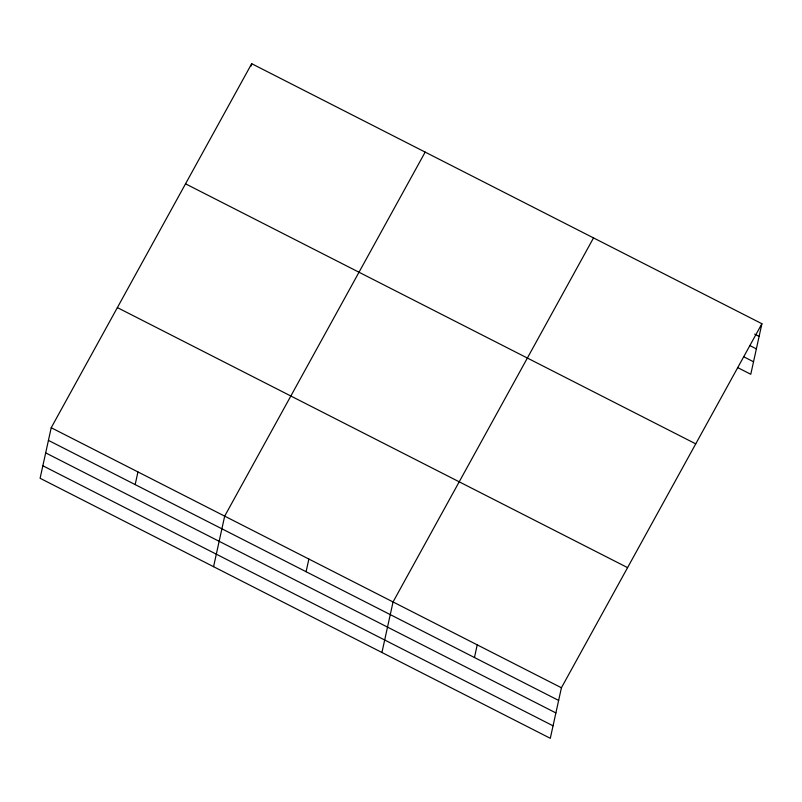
<?xml version="1.0" encoding="UTF-8"?>
<svg xmlns="http://www.w3.org/2000/svg" width="802" height="802" viewBox="0 0 802 802"><rect width="100%" height="100%" fill="white"/><g stroke="black" fill="none" stroke-linecap="round" stroke-linejoin="round"><path stroke-width="1.2" d="M51.218 427.727L40.1 478.273L550.302 738.311L561.42 687.765L761.9 323.727L251.698 63.689L51.218 427.727L561.42 687.765M135.167 484.598L137.944 471.937M251.186 65.995L251.698 63.689M213.573 566.683L224.68 516.137L425.17 152.099M306.083 571.706L308.87 559.044M381.932 652.497L393.05 601.951L593.53 237.913M474.453 657.52L477.23 644.858M761.9 323.727L750.782 374.273L737.489 367.496M754.682 334.133L759.113 336.389M749.72 345.502L756.366 348.89M743.564 356.69L753.539 361.772M185.533 183.818L695.745 443.857M117.373 307.597L627.575 567.626M48.431 440.388L558.633 700.427M45.684 452.889L555.886 712.928M42.847 465.772L553.049 725.81"/></g></svg>
